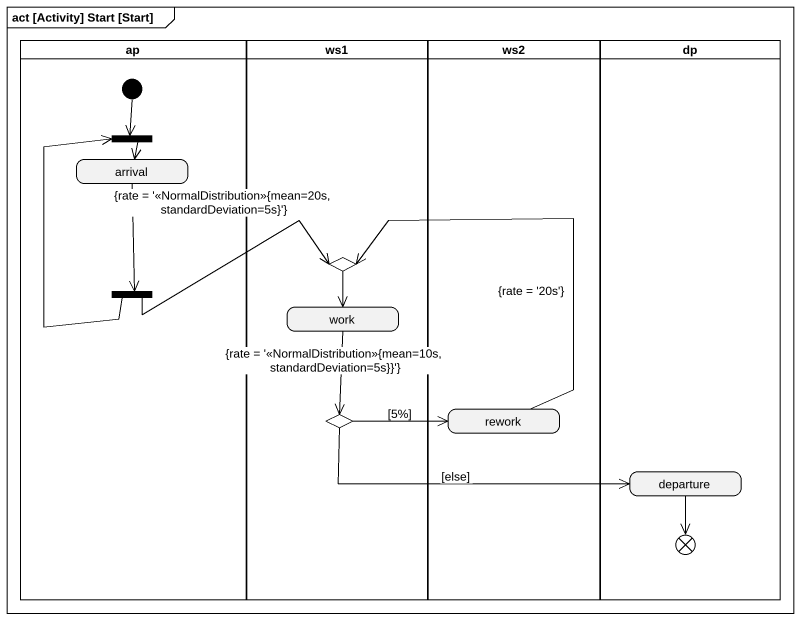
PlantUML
@startuml
mainframe act [Activity] Start [Start]
hide empty description
state ap <<partition>> {
  state arrival
  state fork1 <<join>>
  state fork2 <<fork>>
  [*] --> fork1
}
state ws1 <<partition>> {
  state choice1 <<choice>>
  state work
  state choice2 <<choice>>
}
state ws2 <<partition>> {
  state rework
}
state dp <<partition>> {
  state departure
  state flowfinal1 <<end>>
}
arrival --> fork2 : {rate = '<<NormalDistribution>>{mean=20s, standardDeviation=5s}'}
fork1 --> arrival
choice1 --> work
fork2 -up-> fork1
fork2 -right-> choice1
work --> choice2 : {rate = '<<NormalDistribution>>{mean=10s, standardDeviation=5s}}'}
choice2 -right-> rework : [5%]
choice2 -right-> departure : [else]
rework -up-> choice1 : {rate = '20s'}
departure --> flowfinal1
@enduml
